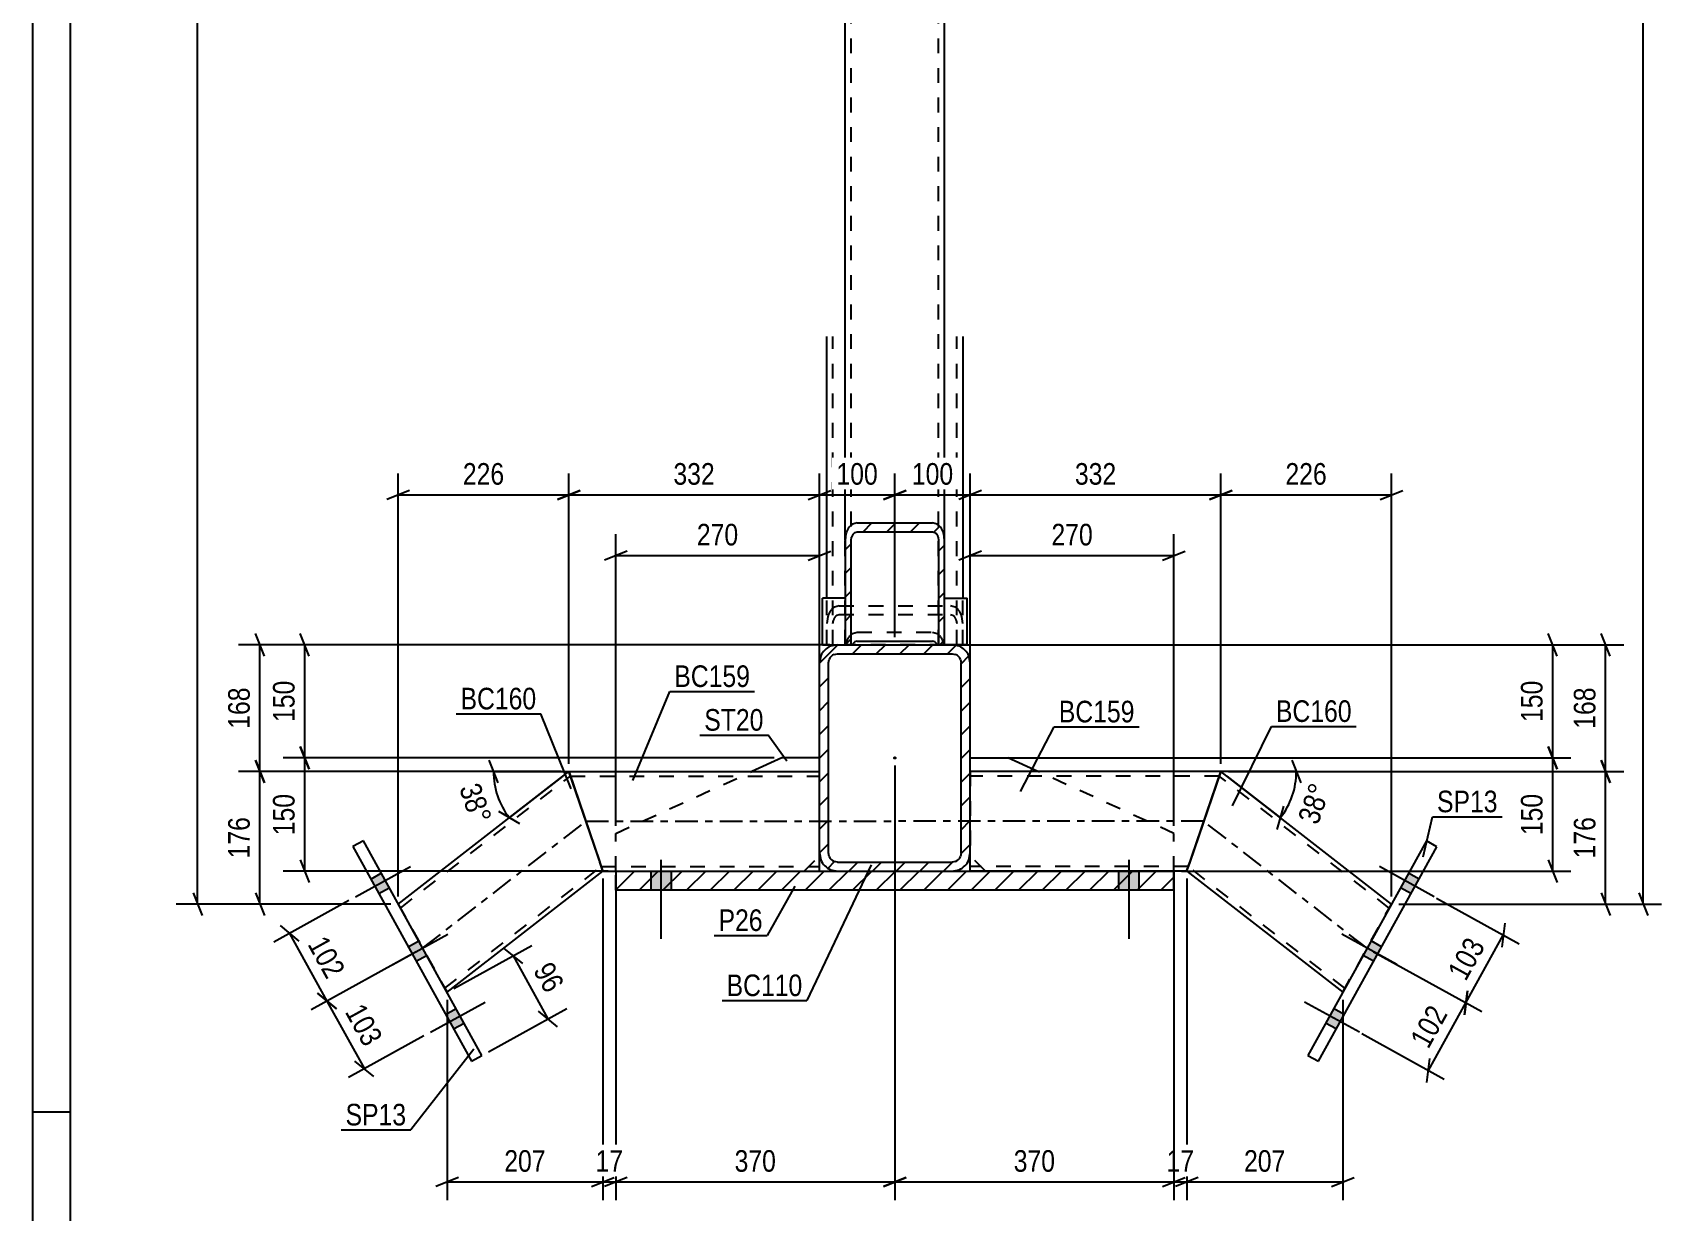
# Model space of a CAD drawing. Header units: millimetres. Extents: x 0 to 841, y 0 to 594.
# Drawn here: x 0 to 215.9, y 135.8 to 292.1 of the extents above; entities that cross this region are included whole.
import ezdxf

# ---------------------------------------------------------------- set-up
doc = ezdxf.new("R2010")
doc.units = ezdxf.units.MM
doc.linetypes.add('DXK_LINE_DOT2', pattern=[3.9198, 1.9599, -1.9599])
doc.linetypes.add('DXK_LINE_DOT3', pattern=[5.9187, 2.979, -0.9799, 0.9799, -0.9799])
doc.styles.add('Arial Narrow', font='ARIALN.TTF', dxfattribs={"height": 0.2})

# ---------------------------------------------------------------- blocks, each defined once
blk = doc.blocks.new('Unknown-404205589-1163')
at = {"color": 5, "linetype": 'Continuous'}
for p, q in [((0, 594), (0, 0)), ((5, 589), (5, 5)), ((5, 149), (0, 149))]:
    blk.add_line(p, q, dxfattribs=at)
blk = doc.blocks.new('Part-404205589-4474 - 4444')
at = {"color": 2, "linetype": 'Continuous'}
for p, q in [((120.9, 217.09), (123.9, 217.09)), ((123.9, 210.93), (123.9, 217.09)), ((123.9, 210.93), (121.9, 210.93))]:
    blk.add_line(p, q, dxfattribs=at)
at = {"color": 7, "linetype": 'DXK_LINE_DOT2'}
for p, q in [((120.9, 210.93), (120.9, 217.09)), ((121.9, 210.93), (120.9, 210.93))]:
    blk.add_line(p, q, dxfattribs=at)
blk = doc.blocks.new('Part-404205589-4466 - 4444')
at = {"color": 2, "linetype": 'Continuous'}
for p, q in [((105.3, 217.09), (105.3, 251.79)), ((123.3, 251.79), (123.3, 217.09))]:
    blk.add_line(p, q, dxfattribs=at)
at = {"color": 7, "linetype": 'DXK_LINE_DOT2'}
for p, q in [((106.1, 210.93), (106.1, 251.79)), ((122.5, 210.93), (122.5, 251.79)), ((105.3, 210.93), (105.3, 217.09)), ((106.9, 216.09), (106.29, 215.91)), ((106.9, 216.09), (121.7, 216.09)), ((122.31, 215.91), (121.7, 216.09)), ((123.3, 210.93), (123.3, 217.09)), ((105.42, 214.65), (105.3, 213.75)), ((106.1, 213.75), (106.16, 214.2)), ((106.6, 214.83), (106.9, 214.92)), ((106.9, 214.92), (121.7, 214.92)), ((121.7, 214.92), (122.01, 214.83)), ((122.44, 214.2), (122.5, 213.75)), ((123.3, 213.75), (123.18, 214.65)), ((105.3, 210.93), (123.3, 210.93))]:
    blk.add_line(p, q, dxfattribs=at)
for centre, radius, start, end in [((107.49, 214.16), 2.13, 124.4664, 166.7051), ((107.2, 213.95), 1.06, 124.4664, 166.7051), ((121.41, 213.95), 1.06, 13.2949, 55.5336), ((121.11, 214.16), 2.13, 13.2949, 55.5336)]:
    blk.add_arc(centre, radius, start, end, dxfattribs=at)
blk = doc.blocks.new('Bolt-404205589-4648 - 4444')
at = {"linetype": 'Continuous'}
for points in [[(182.72, 177.95), (183.79, 179.88), (182.39, 180.65), (181.32, 178.72)], [(182.72, 177.95), (183.79, 179.88), (182.39, 180.65), (181.32, 178.72)], [(182.72, 177.95), (183.79, 179.88), (182.39, 180.65), (181.32, 178.72)], [(177.77, 168.98), (178.83, 170.9), (177.43, 171.68), (176.37, 169.75)], [(177.77, 168.98), (178.83, 170.9), (177.43, 171.68), (176.37, 169.75)], [(172.81, 160.01), (173.87, 161.93), (172.47, 162.71), (171.41, 160.78)], [(172.81, 160.01), (173.87, 161.93), (172.47, 162.71), (171.41, 160.78)], [(172.81, 160.01), (173.87, 161.93), (172.47, 162.71), (171.41, 160.78)]]:
    blk.add_hatch(color=1, dxfattribs=at).paths.add_polyline_path(points)
at = {"color": 1, "linetype": 'Continuous'}
for p, q in [((185.79, 177.51), (178.53, 181.52)), ((185.79, 177.51), (178.53, 181.52)), ((185.79, 177.51), (178.53, 181.52)), ((183.79, 179.88), (182.39, 180.65)), ((183.79, 179.88), (182.39, 180.65)), ((183.79, 179.88), (182.39, 180.65)), ((182.72, 177.95), (181.32, 178.72)), ((182.72, 177.95), (181.32, 178.72)), ((182.72, 177.95), (181.32, 178.72)), ((180.84, 168.54), (173.57, 172.55)), ((180.84, 168.54), (173.57, 172.55)), ((178.83, 170.9), (177.43, 171.68)), ((178.83, 170.9), (177.43, 171.68)), ((177.77, 168.98), (176.37, 169.75)), ((177.77, 168.98), (176.37, 169.75)), ((175.88, 159.57), (168.61, 163.58)), ((175.88, 159.57), (168.61, 163.58)), ((175.88, 159.57), (168.61, 163.58)), ((173.87, 161.93), (172.47, 162.71)), ((173.87, 161.93), (172.47, 162.71)), ((173.87, 161.93), (172.47, 162.71)), ((172.81, 160.01), (171.41, 160.78)), ((172.81, 160.01), (171.41, 160.78)), ((172.81, 160.01), (171.41, 160.78))]:
    blk.add_line(p, q, dxfattribs=at)
blk = doc.blocks.new('Part-404205589-4473 - 4444')
at = {"color": 2, "linetype": 'Continuous'}
for p, q in [((104.7, 210.93), (104.7, 217.09)), ((107.7, 217.09), (104.7, 217.09)), ((104.7, 210.93), (106.7, 210.93))]:
    blk.add_line(p, q, dxfattribs=at)
at = {"color": 7, "linetype": 'DXK_LINE_DOT2'}
for p, q in [((107.7, 210.93), (107.7, 217.09)), ((106.7, 210.93), (107.7, 210.93))]:
    blk.add_line(p, q, dxfattribs=at)
blk = doc.blocks.new('Part-404205589-4614 - 4444')
at = {"color": 2, "linetype": 'Continuous'}
for p, q in [((99.3, 195.93), (95.36, 194.13)), ((104.3, 195.93), (99.3, 195.93)), ((77.3, 180.93), (77.3, 180.93)), ((102.3, 180.93), (102.31, 180.93))]:
    blk.add_line(p, q, dxfattribs=at)
at = {"color": 7, "linetype": 'DXK_LINE_DOT2'}
for p, q in [((104.3, 182.93), (104.3, 195.93)), ((77.3, 185.93), (95.36, 194.13)), ((77.3, 180.93), (77.3, 185.93)), ((102.3, 180.93), (104.3, 182.93)), ((77.3, 180.93), (102.3, 180.93))]:
    blk.add_line(p, q, dxfattribs=at)
blk = doc.blocks.new('Bolt-404205589-4479 - 4444')
at = {"linetype": 'Continuous'}
blk.add_hatch(color=1, dxfattribs=at).paths.add_polyline_path([(81.95, 178.43), (84.65, 178.43), (84.65, 180.93), (81.95, 180.93)])
blk.add_hatch(color=1, dxfattribs=at).paths.add_polyline_path([(81.95, 178.43), (84.65, 178.43), (84.65, 180.93), (81.95, 180.93)])
at = {"color": 1, "linetype": 'Continuous'}
for p, q in [((83.3, 182.43), (83.3, 171.93)), ((83.3, 182.43), (83.3, 171.93)), ((81.95, 180.93), (81.95, 178.43)), ((81.95, 180.93), (81.95, 178.43)), ((84.65, 180.93), (84.65, 178.43)), ((84.65, 180.93), (84.65, 178.43))]:
    blk.add_line(p, q, dxfattribs=at)
blk = doc.blocks.new('Bolt-404205589-4480 - 4444')
at = {"linetype": 'Continuous'}
blk.add_hatch(color=1, dxfattribs=at).paths.add_polyline_path([(143.95, 178.43), (146.65, 178.43), (146.65, 180.93), (143.95, 180.93)])
blk.add_hatch(color=1, dxfattribs=at).paths.add_polyline_path([(143.95, 178.43), (146.65, 178.43), (146.65, 180.93), (143.95, 180.93)])
at = {"color": 1, "linetype": 'Continuous'}
for p, q in [((145.3, 182.43), (145.3, 171.93)), ((145.3, 182.43), (145.3, 171.93)), ((143.95, 180.93), (143.95, 178.43)), ((143.95, 180.93), (143.95, 178.43)), ((146.65, 180.93), (146.65, 178.43)), ((146.65, 180.93), (146.65, 178.43))]:
    blk.add_line(p, q, dxfattribs=at)
blk = doc.blocks.new('Part-404205589-4514 - 4444')
at = {"linetype": 'Continuous'}
h = blk.add_hatch(dxfattribs=at)
h.set_pattern_fill('', scale=0.7, style=0, pattern_type=0)
h.set_pattern_definition([(45, (104.3022, 183.332), (-1.57154, 1.57154), [])])
h.paths.add_polyline_path([(104.3, 208.53), (104.3, 183.33), (104.48, 182.41), (105.01, 181.64), (105.78, 181.11), (106.7, 180.93), (121.9, 180.93), (122.82, 181.11), (123.6, 181.64), (124.12, 182.41), (124.3, 183.33), (124.3, 208.53), (124.12, 209.45), (123.6, 210.23), (122.82, 210.75), (121.9, 210.93), (106.7, 210.93), (105.78, 210.75), (105.01, 210.23), (104.48, 209.45)])
h.paths.add_polyline_path([(105.85, 209.38), (106.24, 209.64), (106.7, 209.73), (121.9, 209.73), (122.36, 209.64), (122.75, 209.38), (123.01, 208.99), (123.1, 208.53), (123.1, 183.33), (123.01, 182.87), (122.75, 182.48), (122.36, 182.22), (121.9, 182.13), (106.7, 182.13), (106.24, 182.22), (105.85, 182.48), (105.59, 182.87), (105.5, 183.33), (105.5, 208.53), (105.59, 208.99)])
blk.add_hatch(color=30, dxfattribs=at).paths.add_polyline_path([(114.3, 195.83, -1), (114.3, 196.03, -1)])
at = {"color": 2, "linetype": 'Continuous'}
for p, q in [((104.48, 209.45), (104.3, 208.53)), ((106.7, 210.93), (105.78, 210.75)), ((106.24, 209.64), (106.7, 209.73)), ((106.7, 210.93), (121.9, 210.93)), ((106.7, 209.73), (121.9, 209.73)), ((122.82, 210.75), (121.9, 210.93)), ((121.9, 209.73), (122.36, 209.64)), ((124.3, 208.53), (124.12, 209.45)), ((104.3, 183.33), (104.3, 208.53)), ((105.5, 208.53), (105.59, 208.99)), ((105.5, 183.33), (105.5, 208.53)), ((123.01, 208.99), (123.1, 208.53)), ((123.1, 183.33), (123.1, 208.53)), ((124.3, 183.33), (124.3, 208.53)), ((104.3, 183.33), (104.48, 182.41)), ((105.59, 182.87), (105.5, 183.33)), ((106.7, 182.13), (106.24, 182.22)), ((106.7, 182.13), (121.9, 182.13)), ((122.36, 182.22), (121.9, 182.13)), ((123.1, 183.33), (123.01, 182.87)), ((124.12, 182.41), (124.3, 183.33)), ((105.78, 181.11), (106.7, 180.93)), ((106.7, 180.93), (121.9, 180.93)), ((121.9, 180.93), (122.82, 181.11))]:
    blk.add_line(p, q, dxfattribs=at)
at = {"color": 30, "linetype": 'DXK_LINE_DOT3'}
blk.add_line((114.3, 195.93), (114.3, 195.93), dxfattribs=at)
at = {"color": 30, "linetype": 'Continuous'}
blk.add_circle((114.3, 195.93), 0.1, dxfattribs=at)
at = {"color": 2, "linetype": 'Continuous'}
for centre, radius, start, end in [((106.7, 208.53), 2.4, 112.5, 157.5), ((106.7, 208.53), 1.2, 112.5, 157.5), ((121.9, 208.53), 1.2, 22.5, 67.5), ((121.9, 208.53), 2.4, 22.5, 67.5), ((106.7, 183.33), 2.4, 202.5, 247.5), ((106.7, 183.33), 1.2, 202.5, 247.5), ((121.9, 183.33), 1.2, 292.5, 337.5), ((121.9, 183.33), 2.4, 292.5, 337.5)]:
    blk.add_arc(centre, radius, start, end, dxfattribs=at)
blk = doc.blocks.new('Part-404205589-4535 - 4444')
at = {"color": 2, "linetype": 'Continuous'}
for p, q in [((157.52, 194.13), (124.3, 194.13)), ((152.99, 180.93), (157.52, 194.13)), ((124.3, 182.13), (124.3, 183.33)), ((124.3, 181.02), (124.3, 182.13)), ((124.3, 180.93), (124.3, 181.02)), ((152.99, 180.93), (124.3, 180.93))]:
    blk.add_line(p, q, dxfattribs=at)
at = {"color": 7, "linetype": 'DXK_LINE_DOT2'}
for p, q in [((124.3, 194.04), (124.3, 194.13)), ((124.3, 194.13), (124.3, 183.33)), ((157.31, 193.53), (124.3, 193.53)), ((124.3, 181.28), (124.3, 182.13)), ((124.3, 181.53), (124.3, 181.58)), ((153.2, 181.53), (124.3, 181.53))]:
    blk.add_line(p, q, dxfattribs=at)
at = {"color": 7, "linetype": 'DXK_LINE_DOT3'}
blk.add_line((155.25, 187.53), (114.3, 187.53), dxfattribs=at)
blk = doc.blocks.new('Part-404205589-4556 - 4444')
at = {"color": 2, "linetype": 'Continuous'}
for p, q in [((157.52, 194.13), (153.4, 182.13)), ((180.13, 176.56), (157.52, 194.13)), ((153.02, 181.02), (153.4, 182.13)), ((153.02, 181.02), (152.99, 180.93)), ((152.99, 180.93), (173.67, 164.87))]:
    blk.add_line(p, q, dxfattribs=at)
at = {"color": 7, "linetype": 'DXK_LINE_DOT2'}
for p, q in [((179.83, 176.03), (157.31, 193.53)), ((153.4, 182.13), (153.11, 181.28)), ((173.96, 165.4), (153.2, 181.53)), ((173.67, 164.87), (180.13, 176.56))]:
    blk.add_line(p, q, dxfattribs=at)
at = {"color": 7, "linetype": 'DXK_LINE_DOT3'}
blk.add_line((176.9, 170.72), (155.25, 187.53), dxfattribs=at)
blk = doc.blocks.new('Part-404205589-4561 - 4444')
at = {"color": 2, "linetype": 'Continuous'}
for p, q in [((71.09, 194.13), (104.3, 194.13)), ((75.36, 181.67), (71.09, 194.13)), ((75.49, 181.28), (75.36, 181.67)), ((104.3, 182.13), (104.3, 183.33)), ((104.3, 180.93), (104.3, 182.13)), ((75.58, 181.02), (75.49, 181.28)), ((75.61, 180.93), (75.58, 181.02)), ((75.61, 180.93), (104.3, 180.93))]:
    blk.add_line(p, q, dxfattribs=at)
at = {"color": 7, "linetype": 'DXK_LINE_DOT2'}
for p, q in [((71.29, 193.53), (104.3, 193.53)), ((104.3, 183.33), (104.3, 194.13)), ((104.3, 193.49), (104.3, 193.53)), ((75.41, 181.53), (104.3, 181.53)), ((75.61, 180.93), (75.58, 181.02)), ((104.3, 181.02), (104.3, 181.28)), ((104.3, 180.93), (104.3, 181.02))]:
    blk.add_line(p, q, dxfattribs=at)
at = {"color": 7, "linetype": 'DXK_LINE_DOT3'}
blk.add_line((73.35, 187.53), (114.3, 187.53), dxfattribs=at)
blk = doc.blocks.new('Part-404205589-4566 - 4444')
at = {"color": 2, "linetype": 'Continuous'}
for p, q in [((48.48, 176.56), (71.09, 194.13)), ((71.09, 194.13), (71.12, 194.04)), ((71.12, 194.04), (75.2, 182.13)), ((75.61, 180.93), (75.2, 182.13)), ((54.94, 164.87), (75.61, 180.93))]:
    blk.add_line(p, q, dxfattribs=at)
at = {"color": 7, "linetype": 'DXK_LINE_DOT2'}
for p, q in [((48.77, 176.03), (71.29, 193.53)), ((54.65, 165.4), (75.41, 181.53)), ((75.58, 181.02), (75.49, 181.28)), ((75.61, 180.93), (75.58, 181.02)), ((48.48, 176.56), (54.94, 164.87))]:
    blk.add_line(p, q, dxfattribs=at)
at = {"color": 7, "linetype": 'DXK_LINE_DOT3'}
blk.add_line((51.71, 170.72), (73.35, 187.53), dxfattribs=at)
blk = doc.blocks.new('Part-404205589-4581 - 4444')
at = {"color": 2, "linetype": 'Continuous'}
for p, q in [((184.76, 184.94), (169.04, 156.49)), ((170.44, 155.72), (186.16, 184.16)), ((186.16, 184.16), (184.76, 184.94)), ((169.04, 156.49), (170.44, 155.72))]:
    blk.add_line(p, q, dxfattribs=at)
blk = doc.blocks.new('Part-404205589-4635 - 4444')
at = {"color": 7, "linetype": 'DXK_LINE_DOT2'}
for p, q in [((120.9, 499.93), (107.7, 499.93)), ((107.7, 486.13), (107.7, 499.93)), ((108.5, 210.93), (108.5, 499.93)), ((120.1, 210.93), (120.1, 499.93)), ((120.9, 486.13), (120.9, 499.93)), ((107.7, 210.93), (107.7, 224.74)), ((120.9, 210.93), (120.9, 224.74)), ((120.9, 210.93), (107.7, 210.93))]:
    blk.add_line(p, q, dxfattribs=at)
at = {"color": 2, "linetype": 'Continuous'}
for p, q in [((107.7, 224.74), (107.7, 486.13)), ((120.9, 224.74), (120.9, 486.13))]:
    blk.add_line(p, q, dxfattribs=at)
blk = doc.blocks.new('Part-404205589-4586 - 4444')
at = {"color": 2, "linetype": 'Continuous'}
for p, q in [((43.85, 184.94), (42.45, 184.17)), ((42.45, 184.17), (58.17, 155.72)), ((59.57, 156.49), (43.85, 184.94)), ((58.17, 155.72), (59.57, 156.49))]:
    blk.add_line(p, q, dxfattribs=at)
blk = doc.blocks.new('Part-404205589-4589 - 4444')
at = {"color": 2, "linetype": 'Continuous'}
for p, q in [((124.3, 195.93), (129.3, 195.93)), ((133.25, 194.13), (129.3, 195.93)), ((126.3, 180.93), (126.3, 180.93)), ((151.3, 180.93), (151.3, 180.93))]:
    blk.add_line(p, q, dxfattribs=at)
at = {"color": 7, "linetype": 'DXK_LINE_DOT2'}
for p, q in [((124.3, 182.93), (124.3, 195.93)), ((151.3, 185.93), (133.25, 194.13)), ((151.3, 180.93), (151.3, 185.93)), ((126.3, 180.93), (124.3, 182.93)), ((151.3, 180.93), (126.3, 180.93)), ((151.3, 181.02), (151.3, 180.93))]:
    blk.add_line(p, q, dxfattribs=at)
blk = doc.blocks.new('Part-404205589-4639 - 4444')
at = {"linetype": 'Continuous'}
h = blk.add_hatch(dxfattribs=at)
h.set_pattern_fill('', scale=0.7, style=0, pattern_type=0)
h.set_pattern_definition([(45, (107.7022, 210.932), (-1.57154, 1.57154), [])])
h.paths.add_polyline_path([(107.7, 224.74), (107.7, 210.93), (108.5, 210.93), (108.5, 224.74), (108.56, 225.18), (108.74, 225.56), (109, 225.81), (109.3, 225.9), (119.3, 225.9), (119.61, 225.81), (119.87, 225.56), (120.04, 225.18), (120.1, 224.74), (120.1, 210.93), (120.9, 210.93), (120.9, 224.74), (120.78, 225.63), (120.43, 226.39), (119.91, 226.89), (119.3, 227.07), (109.3, 227.07), (108.69, 226.89), (108.17, 226.39), (107.82, 225.63)])
at = {"color": 2, "linetype": 'Continuous'}
for p, q in [((109.3, 227.07), (108.69, 226.89)), ((109.3, 227.07), (119.3, 227.07)), ((119.91, 226.89), (119.3, 227.07)), ((107.82, 225.63), (107.7, 224.74)), ((107.7, 224.74), (107.7, 210.93)), ((108.5, 224.74), (108.56, 225.18)), ((108.5, 210.93), (108.5, 224.74)), ((109, 225.81), (109.3, 225.9)), ((109.3, 225.9), (119.3, 225.9)), ((119.3, 225.9), (119.61, 225.81)), ((120.04, 225.18), (120.1, 224.74)), ((120.1, 224.74), (120.1, 210.93)), ((120.9, 224.74), (120.78, 225.63)), ((120.9, 210.93), (120.9, 224.74)), ((107.7, 210.93), (108.5, 210.93)), ((108.74, 211.07), (108.67, 210.93)), ((109, 211.33), (108.74, 211.07)), ((109.3, 211.42), (109, 211.33)), ((109.3, 211.42), (119.3, 211.42)), ((119.61, 211.33), (119.3, 211.42)), ((119.87, 211.07), (119.61, 211.33)), ((119.93, 210.93), (119.87, 211.07)), ((120.1, 210.93), (120.9, 210.93))]:
    blk.add_line(p, q, dxfattribs=at)
at = {"color": 7, "linetype": 'DXK_LINE_DOT2'}
for p, q in [((107.7, 210.93), (107.7, 224.74)), ((108.5, 210.93), (108.5, 224.74)), ((120.1, 210.93), (120.1, 224.74)), ((120.9, 210.93), (120.9, 224.74)), ((108.69, 212.41), (109.3, 212.58)), ((109.3, 212.58), (119.3, 212.58)), ((119.3, 212.58), (119.91, 212.41)), ((107.7, 210.93), (107.8, 210.93)), ((107.8, 210.93), (107.82, 211.14)), ((107.8, 210.93), (108.67, 210.93)), ((119.93, 210.93), (120.9, 210.93)), ((120.78, 211.14), (120.81, 210.93))]:
    blk.add_line(p, q, dxfattribs=at)
at = {"color": 2, "linetype": 'Continuous'}
for centre, radius, start, end in [((109.89, 225.14), 2.13, 124.4664, 166.7051), ((118.71, 225.14), 2.13, 13.2949, 55.5336), ((109.6, 224.94), 1.06, 124.4664, 166.7051), ((119.01, 224.94), 1.06, 13.2949, 55.5336)]:
    blk.add_arc(centre, radius, start, end, dxfattribs=at)
at = {"color": 7, "linetype": 'DXK_LINE_DOT2'}
for centre, start, end in [((109.89, 210.65), 124.4664, 166.7051), ((118.71, 210.65), 13.2949, 55.5336)]:
    blk.add_arc(centre, 2.13, start, end, dxfattribs=at)
blk = doc.blocks.new('Bolt-404205589-4649 - 4444')
at = {"linetype": 'Continuous'}
for points in [[(44.82, 179.88), (45.88, 177.95), (47.28, 178.73), (46.22, 180.65)], [(44.82, 179.88), (45.88, 177.95), (47.28, 178.73), (46.22, 180.65)], [(44.82, 179.88), (45.88, 177.95), (47.28, 178.73), (46.22, 180.65)], [(49.78, 170.91), (50.84, 168.98), (52.24, 169.75), (51.18, 171.68)], [(49.78, 170.91), (50.84, 168.98), (52.24, 169.75), (51.18, 171.68)], [(54.73, 161.93), (55.8, 160.01), (57.2, 160.78), (56.13, 162.71)], [(54.73, 161.93), (55.8, 160.01), (57.2, 160.78), (56.13, 162.71)], [(54.73, 161.93), (55.8, 160.01), (57.2, 160.78), (56.13, 162.71)]]:
    blk.add_hatch(color=1, dxfattribs=at).paths.add_polyline_path(points)
at = {"color": 1, "linetype": 'Continuous'}
for p, q in [((42.81, 177.51), (50.08, 181.53)), ((42.81, 177.51), (50.08, 181.53)), ((42.81, 177.51), (50.08, 181.53)), ((44.82, 179.88), (46.22, 180.65)), ((44.82, 179.88), (46.22, 180.65)), ((44.82, 179.88), (46.22, 180.65)), ((45.88, 177.95), (47.28, 178.73)), ((45.88, 177.95), (47.28, 178.73)), ((45.88, 177.95), (47.28, 178.73)), ((47.77, 168.54), (55.04, 172.56)), ((47.77, 168.54), (55.04, 172.56)), ((49.78, 170.91), (51.18, 171.68)), ((49.78, 170.91), (51.18, 171.68)), ((50.84, 168.98), (52.24, 169.75)), ((50.84, 168.98), (52.24, 169.75)), ((52.73, 159.57), (59.99, 163.58)), ((52.73, 159.57), (59.99, 163.58)), ((52.73, 159.57), (59.99, 163.58)), ((54.73, 161.93), (56.13, 162.71)), ((54.73, 161.93), (56.13, 162.71)), ((54.73, 161.93), (56.13, 162.71)), ((55.8, 160.01), (57.2, 160.78)), ((55.8, 160.01), (57.2, 160.78)), ((55.8, 160.01), (57.2, 160.78))]:
    blk.add_line(p, q, dxfattribs=at)
blk = doc.blocks.new('Part-404205589-4669 - 4444')
at = {"linetype": 'Continuous'}
h = blk.add_hatch(dxfattribs=at)
h.set_pattern_fill('', scale=0.7, style=0, pattern_type=0)
h.set_pattern_definition([(45, (77.3022, 178.4255), (-1.571545, 1.571545), [])])
h.paths.add_polyline_path([(77.3, 180.93), (77.3, 178.43), (151.3, 178.43), (151.3, 180.93)])
at = {"color": 2, "linetype": 'Continuous'}
for p, q in [((77.3, 180.92), (77.3, 180.93)), ((77.3, 180.93), (77.3, 178.43)), ((77.3, 180.93), (151.3, 180.93)), ((151.3, 180.93), (151.3, 180.92)), ((151.3, 178.43), (151.3, 180.93)), ((77.3, 178.43), (77.3, 178.42)), ((77.3, 178.43), (151.3, 178.43)), ((151.3, 178.43), (151.3, 178.42))]:
    blk.add_line(p, q, dxfattribs=at)
at = {"color": 7, "linetype": 'DXK_LINE_DOT2'}
for p, q in [((77.3, 178.42), (77.3, 180.92)), ((77.3, 180.92), (151.3, 180.92)), ((151.3, 180.92), (151.3, 178.42)), ((151.3, 178.42), (77.3, 178.42))]:
    blk.add_line(p, q, dxfattribs=at)
blk = doc.blocks.new('StraightDimension-404205589-4689 - 4444')
at = {"color": 7, "linetype": 'Continuous'}
for p, q in [((202.11, 209.43), (200.91, 212.43)), ((122.9, 210.93), (203.91, 210.93)), ((201.51, 195.93), (201.51, 210.93)), ((200.91, 197.43), (202.11, 194.43)), ((125.3, 195.93), (203.91, 195.93))]:
    blk.add_line(p, q, dxfattribs=at)
at = {"color": 0}
blk.add_wipeout([(200.76, 206.77), (196.56, 206.77), (196.56, 200.09), (200.76, 200.09)], dxfattribs=at)
at = {"color": 3, "style": 'Arial Narrow'}
blk.add_text('150', height=2.863, rotation=90.0002, dxfattribs=at).set_placement((200.16, 200.69))
blk = doc.blocks.new('StraightDimension-404205589-10135 - 4444')
at = {"color": 7, "linetype": 'Continuous'}
for p, q in [((75.61, 179.93), (75.61, 137.33)), ((54.94, 163.87), (54.94, 137.33)), ((56.44, 140.33), (53.44, 139.13)), ((54.94, 139.73), (75.61, 139.73)), ((74.11, 139.13), (77.11, 140.33))]:
    blk.add_line(p, q, dxfattribs=at)
at = {"color": 0}
blk.add_wipeout([(68.62, 140.48), (68.62, 144.68), (61.93, 144.68), (61.93, 140.48)], dxfattribs=at)
at = {"color": 3, "style": 'Arial Narrow'}
blk.add_text('207', height=2.863, dxfattribs=at).set_placement((62.53, 141.08))
blk = doc.blocks.new('StraightDimension-404205589-4700 - 4444')
at = {"color": 7, "linetype": 'Continuous'}
for p, q in [((30.74, 192.63), (29.54, 195.63)), ((70.09, 194.13), (27.29, 194.13)), ((30.14, 176.56), (30.14, 194.13)), ((29.54, 178.06), (30.74, 175.06)), ((47.48, 176.56), (27.29, 176.56))]:
    blk.add_line(p, q, dxfattribs=at)
at = {"color": 0}
blk.add_wipeout([(29.39, 188.69), (25.19, 188.69), (25.19, 182.01), (29.39, 182.01)], dxfattribs=at)
at = {"color": 3, "style": 'Arial Narrow'}
blk.add_text('176', height=2.863, rotation=90.0002, dxfattribs=at).set_placement((28.79, 182.61))
blk = doc.blocks.new('StraightDimension-404205589-4713 - 4444')
at = {"color": 7, "linetype": 'Continuous'}
for p, q in [((30.74, 209.43), (29.54, 212.43)), ((105.7, 210.93), (27.29, 210.93)), ((30.14, 194.13), (30.14, 210.93)), ((29.54, 195.63), (30.74, 192.63)), ((70.09, 194.13), (27.29, 194.13))]:
    blk.add_line(p, q, dxfattribs=at)
at = {"color": 0}
blk.add_wipeout([(29.39, 205.87), (25.19, 205.87), (25.19, 199.19), (29.39, 199.19)], dxfattribs=at)
at = {"color": 3, "style": 'Arial Narrow'}
blk.add_text('168', height=2.863, rotation=90.0002, dxfattribs=at).set_placement((28.79, 199.79))
blk = doc.blocks.new('StraightDimension-404205589-4909 - 4444')
at = {"color": 7, "linetype": 'Continuous'}
for p, q in [((209.12, 192.63), (207.92, 195.63)), ((158.52, 194.13), (210.92, 194.13)), ((208.52, 176.56), (208.52, 194.13)), ((207.92, 178.06), (209.12, 175.06)), ((181.13, 176.56), (210.92, 176.56))]:
    blk.add_line(p, q, dxfattribs=at)
at = {"color": 0}
blk.add_wipeout([(207.77, 188.69), (203.57, 188.69), (203.57, 182.01), (207.77, 182.01)], dxfattribs=at)
at = {"color": 3, "style": 'Arial Narrow'}
blk.add_text('176', height=2.863, rotation=90.0002, dxfattribs=at).set_placement((207.17, 182.61))
blk = doc.blocks.new('StraightDimension-404205589-4679 - 4444')
at = {"color": 7, "linetype": 'Continuous'}
for p, q in [((202.11, 194.43), (200.91, 197.43)), ((125.3, 195.93), (203.91, 195.93)), ((201.51, 180.93), (201.51, 195.93)), ((200.91, 182.43), (202.11, 179.43)), ((152.3, 180.93), (203.91, 180.93))]:
    blk.add_line(p, q, dxfattribs=at)
at = {"color": 0}
blk.add_wipeout([(200.76, 191.77), (196.56, 191.77), (196.56, 185.09), (200.76, 185.09)], dxfattribs=at)
at = {"color": 3, "style": 'Arial Narrow'}
blk.add_text('150', height=2.863, rotation=90.0002, dxfattribs=at).set_placement((200.16, 185.69))
blk = doc.blocks.new('StraightDimension-404205589-10346 - 4444')
at = {"color": 7, "linetype": 'Continuous'}
for p, q in [((213.52, 176.56), (213.52, 519.23)), ((212.92, 178.06), (214.12, 175.06)), ((181.13, 176.56), (215.92, 176.56))]:
    blk.add_line(p, q, dxfattribs=at)
blk = doc.blocks.new('StraightDimension-404205589-4728 - 4444')
at = {"color": 7, "linetype": 'Continuous'}
for p, q in [((36.68, 209.43), (35.48, 212.43)), ((105.7, 210.93), (33.23, 210.93)), ((36.08, 195.93), (36.08, 210.93)), ((35.48, 197.43), (36.68, 194.43)), ((98.3, 195.93), (33.23, 195.93))]:
    blk.add_line(p, q, dxfattribs=at)
at = {"color": 0}
blk.add_wipeout([(35.33, 206.77), (31.13, 206.77), (31.13, 200.09), (35.33, 200.09)], dxfattribs=at)
at = {"color": 3, "style": 'Arial Narrow'}
blk.add_text('150', height=2.863, rotation=90.0002, dxfattribs=at).set_placement((34.73, 200.69))
blk = doc.blocks.new('StraightDimension-404205589-4735 - 4444')
at = {"color": 7, "linetype": 'Continuous'}
for p, q in [((36.68, 194.43), (35.48, 197.43)), ((98.3, 195.93), (33.23, 195.93)), ((36.08, 180.93), (36.08, 195.93)), ((35.48, 182.43), (36.68, 179.43)), ((76.3, 180.93), (33.23, 180.93))]:
    blk.add_line(p, q, dxfattribs=at)
at = {"color": 0}
blk.add_wipeout([(35.33, 191.77), (31.13, 191.77), (31.13, 185.08), (35.33, 185.08)], dxfattribs=at)
at = {"color": 3, "style": 'Arial Narrow'}
blk.add_text('150', height=2.863, rotation=90.0002, dxfattribs=at).set_placement((34.73, 185.68))
blk = doc.blocks.new('StraightDimension-404205589-4743 - 4444')
at = {"color": 7, "linetype": 'Continuous'}
for p, q in [((48.48, 177.56), (48.48, 233.64)), ((71.09, 195.13), (71.09, 233.64)), ((49.98, 231.39), (46.98, 230.19)), ((69.59, 230.19), (72.59, 231.39)), ((48.48, 230.79), (71.09, 230.79))]:
    blk.add_line(p, q, dxfattribs=at)
at = {"color": 0}
blk.add_wipeout([(63.12, 231.54), (63.12, 235.74), (56.44, 235.74), (56.44, 231.54)], dxfattribs=at)
at = {"color": 3, "style": 'Arial Narrow'}
blk.add_text('226', height=2.863, dxfattribs=at).set_placement((57.04, 232.14))
blk = doc.blocks.new('StraightDimension-404205589-4754 - 4444')
at = {"color": 7, "linetype": 'Continuous'}
for p, q in [((114.3, 211.93), (114.3, 233.64)), ((124.3, 196.93), (124.3, 233.64)), ((112.8, 230.19), (115.8, 231.39)), ((125.8, 231.39), (122.8, 230.19)), ((114.3, 230.79), (124.3, 230.79))]:
    blk.add_line(p, q, dxfattribs=at)
at = {"color": 0}
blk.add_wipeout([(122.64, 231.54), (122.64, 235.74), (115.96, 235.74), (115.96, 231.54)], dxfattribs=at)
at = {"color": 3, "style": 'Arial Narrow'}
blk.add_text('100', height=2.863, dxfattribs=at).set_placement((116.56, 232.14))
blk = doc.blocks.new('StraightDimension-404205589-4770 - 4444')
at = {"color": 7, "linetype": 'Continuous'}
for p, q in [((104.3, 196.93), (104.3, 233.64)), ((114.3, 211.93), (114.3, 233.64)), ((102.8, 230.19), (105.8, 231.39)), ((115.8, 231.39), (112.8, 230.19)), ((104.3, 230.79), (114.3, 230.79))]:
    blk.add_line(p, q, dxfattribs=at)
at = {"color": 0}
blk.add_wipeout([(112.64, 231.54), (112.64, 235.74), (105.96, 235.74), (105.96, 231.54)], dxfattribs=at)
at = {"color": 3, "style": 'Arial Narrow'}
blk.add_text('100', height=2.863, dxfattribs=at).set_placement((106.56, 232.14))
blk = doc.blocks.new('StraightDimension-404205589-4786 - 4444')
at = {"color": 7, "linetype": 'Continuous'}
for p, q in [((124.3, 196.93), (124.3, 233.64)), ((157.52, 195.13), (157.52, 233.64)), ((125.8, 231.39), (122.8, 230.19)), ((156.02, 230.19), (159.02, 231.39)), ((124.3, 230.79), (157.52, 230.79))]:
    blk.add_line(p, q, dxfattribs=at)
at = {"color": 0}
blk.add_wipeout([(144.25, 231.54), (144.25, 235.74), (137.57, 235.74), (137.57, 231.54)], dxfattribs=at)
at = {"color": 3, "style": 'Arial Narrow'}
blk.add_text('332', height=2.863, dxfattribs=at).set_placement((138.17, 232.14))
blk = doc.blocks.new('StraightDimension-404205589-4800 - 4444')
at = {"color": 7, "linetype": 'Continuous'}
for p, q in [((157.52, 195.13), (157.52, 233.64)), ((180.13, 177.56), (180.13, 233.64)), ((159.02, 231.39), (156.02, 230.19)), ((178.63, 230.19), (181.63, 231.39)), ((157.52, 230.79), (180.13, 230.79))]:
    blk.add_line(p, q, dxfattribs=at)
at = {"color": 0}
blk.add_wipeout([(172.17, 231.54), (172.17, 235.74), (165.48, 235.74), (165.48, 231.54)], dxfattribs=at)
at = {"color": 3, "style": 'Arial Narrow'}
blk.add_text('226', height=2.863, dxfattribs=at).set_placement((166.08, 232.14))
blk = doc.blocks.new('StraightDimension-404205589-4811 - 4444')
at = {"color": 7, "linetype": 'Continuous'}
for p, q in [((71.09, 195.13), (71.09, 233.64)), ((104.3, 196.93), (104.3, 233.64)), ((72.59, 231.39), (69.59, 230.19)), ((102.8, 230.19), (105.8, 231.39)), ((71.09, 230.79), (104.3, 230.79))]:
    blk.add_line(p, q, dxfattribs=at)
at = {"color": 0}
blk.add_wipeout([(91.04, 231.54), (91.04, 235.74), (84.35, 235.74), (84.35, 231.54)], dxfattribs=at)
at = {"color": 3, "style": 'Arial Narrow'}
blk.add_text('332', height=2.863, dxfattribs=at).set_placement((84.95, 232.14))
blk = doc.blocks.new('StraightDimension-404205589-4826 - 4444')
at = {"color": 7, "linetype": 'Continuous'}
for p, q in [((124.3, 209.53), (124.3, 225.59)), ((151.3, 186.93), (151.3, 225.59)), ((125.8, 223.34), (122.8, 222.14)), ((124.3, 222.74), (151.3, 222.74)), ((149.8, 222.14), (152.8, 223.34))]:
    blk.add_line(p, q, dxfattribs=at)
at = {"color": 0}
blk.add_wipeout([(141.14, 223.49), (141.14, 227.69), (134.46, 227.69), (134.46, 223.49)], dxfattribs=at)
at = {"color": 3, "style": 'Arial Narrow'}
blk.add_text('270', height=2.863, dxfattribs=at).set_placement((135.06, 224.09))
blk = doc.blocks.new('StraightDimension-404205589-4902 - 4444')
at = {"color": 7, "linetype": 'Continuous'}
for p, q in [((209.12, 209.43), (207.92, 212.43)), ((122.9, 210.93), (210.92, 210.93)), ((208.52, 194.13), (208.52, 210.93)), ((207.92, 195.63), (209.12, 192.63)), ((158.52, 194.13), (210.92, 194.13))]:
    blk.add_line(p, q, dxfattribs=at)
at = {"color": 0}
blk.add_wipeout([(207.77, 205.87), (203.57, 205.87), (203.57, 199.19), (207.77, 199.19)], dxfattribs=at)
at = {"color": 3, "style": 'Arial Narrow'}
blk.add_text('168', height=2.863, rotation=90.0002, dxfattribs=at).set_placement((207.17, 199.79))
blk = doc.blocks.new('StraightDimension-404205589-4914 - 4444')
at = {"color": 7, "linetype": 'Continuous'}
for p, q in [((77.3, 186.93), (77.3, 225.59)), ((104.3, 209.53), (104.3, 225.59)), ((78.8, 223.34), (75.8, 222.14)), ((77.3, 222.74), (104.3, 222.74)), ((102.8, 222.14), (105.8, 223.34))]:
    blk.add_line(p, q, dxfattribs=at)
at = {"color": 0}
blk.add_wipeout([(94.14, 223.49), (94.14, 227.69), (87.46, 227.69), (87.46, 223.49)], dxfattribs=at)
at = {"color": 3, "style": 'Arial Narrow'}
blk.add_text('270', height=2.863, dxfattribs=at).set_placement((88.06, 224.09))
blk = doc.blocks.new('StraightDimension-404205589-10130 - 4444')
at = {"color": 7, "linetype": 'Continuous'}
for p, q in [((153, 179.93), (153, 137.33)), ((173.67, 163.87), (173.67, 137.33)), ((154.5, 140.33), (151.5, 139.13)), ((153, 139.73), (173.67, 139.73)), ((172.17, 139.13), (175.17, 140.33))]:
    blk.add_line(p, q, dxfattribs=at)
at = {"color": 0}
blk.add_wipeout([(166.68, 140.48), (166.68, 144.68), (159.99, 144.68), (159.99, 140.48)], dxfattribs=at)
at = {"color": 3, "style": 'Arial Narrow'}
blk.add_text('207', height=2.863, dxfattribs=at).set_placement((160.59, 141.08))
blk = doc.blocks.new('StraightDimension-404205589-10131 - 4444')
at = {"color": 7, "linetype": 'Continuous'}
for p, q in [((151.3, 179.93), (151.3, 137.33)), ((153, 179.93), (153, 137.33)), ((149.8, 139.13), (152.8, 140.33)), ((151.3, 139.73), (153, 139.73)), ((154.5, 140.33), (151.5, 139.13))]:
    blk.add_line(p, q, dxfattribs=at)
at = {"color": 0}
blk.add_wipeout([(154.58, 140.48), (154.58, 144.68), (149.72, 144.68), (149.72, 140.48)], dxfattribs=at)
at = {"color": 3, "style": 'Arial Narrow'}
blk.add_text('17', height=2.863, dxfattribs=at).set_placement((150.32, 141.08))
blk = doc.blocks.new('StraightDimension-404205589-10132 - 4444')
at = {"color": 7, "linetype": 'Continuous'}
for p, q in [((114.3, 194.93), (114.3, 137.33)), ((151.3, 179.93), (151.3, 137.33)), ((115.8, 140.33), (112.8, 139.13)), ((114.3, 139.73), (151.3, 139.73)), ((149.8, 139.13), (152.8, 140.33))]:
    blk.add_line(p, q, dxfattribs=at)
at = {"color": 0}
blk.add_wipeout([(136.14, 140.48), (136.14, 144.68), (129.46, 144.68), (129.46, 140.48)], dxfattribs=at)
at = {"color": 3, "style": 'Arial Narrow'}
blk.add_text('370', height=2.863, dxfattribs=at).set_placement((130.06, 141.08))
blk = doc.blocks.new('StraightDimension-404205589-10133 - 4444')
at = {"color": 7, "linetype": 'Continuous'}
for p, q in [((114.3, 194.93), (114.3, 137.33)), ((77.3, 179.93), (77.3, 137.33)), ((78.8, 140.33), (75.8, 139.13)), ((77.3, 139.73), (114.3, 139.73)), ((112.8, 139.13), (115.8, 140.33))]:
    blk.add_line(p, q, dxfattribs=at)
at = {"color": 0}
blk.add_wipeout([(99.14, 140.48), (99.14, 144.68), (92.46, 144.68), (92.46, 140.48)], dxfattribs=at)
at = {"color": 3, "style": 'Arial Narrow'}
blk.add_text('370', height=2.863, dxfattribs=at).set_placement((93.06, 141.08))
blk = doc.blocks.new('StraightDimension-404205589-10134 - 4444')
at = {"color": 7, "linetype": 'Continuous'}
for p, q in [((75.61, 179.93), (75.61, 137.33)), ((77.3, 179.93), (77.3, 137.33)), ((74.11, 139.13), (77.11, 140.33)), ((75.61, 139.73), (77.3, 139.73)), ((78.8, 140.33), (75.8, 139.13))]:
    blk.add_line(p, q, dxfattribs=at)
at = {"color": 0}
blk.add_wipeout([(78.89, 140.48), (78.89, 144.68), (74.03, 144.68), (74.03, 140.48)], dxfattribs=at)
at = {"color": 3, "style": 'Arial Narrow'}
blk.add_text('17', height=2.863, dxfattribs=at).set_placement((74.63, 141.08))
blk = doc.blocks.new('AngleDimension-404205589-10183 - 4444')
at = {"color": 7, "linetype": 'Continuous'}
for p, q in [((166.92, 195.63), (168.12, 192.63)), ((167.52, 194.13), (157.52, 194.13)), ((165.41, 188), (157.52, 194.13)), ((158.31, 193.52), (165.41, 188)), ((164.97, 186.44), (165.86, 189.55))]:
    blk.add_line(p, q, dxfattribs=at)
blk.add_arc((157.52, 194.13), 10, 322.1524, 0, dxfattribs=at)
at = {"color": 0}
blk.add_wipeout([(172.85, 192.29), (168.88, 193.65), (166.78, 187.54), (170.75, 186.18)], dxfattribs=at)
at = {"color": 3, "style": 'Arial Narrow'}
blk.add_text('38°', height=2.863, rotation=71.0754, dxfattribs=at).set_placement((170.38, 186.94))
blk = doc.blocks.new('AngleDimension-404205589-10189 - 4444')
at = {"color": 7, "linetype": 'Continuous'}
for p, q in [((60.49, 195.63), (61.69, 192.63)), ((61.09, 194.13), (71.09, 194.13)), ((63.19, 188), (71.09, 194.13)), ((70.3, 193.52), (63.19, 188)), ((64.58, 187.18), (61.8, 188.81))]:
    blk.add_line(p, q, dxfattribs=at)
blk.add_arc((71.09, 194.13), 10, 180, 217.8476, dxfattribs=at)
at = {"color": 0}
blk.add_wipeout([(57.85, 186.18), (61.82, 187.54), (59.73, 193.65), (55.76, 192.29)], dxfattribs=at)
at = {"color": 3, "style": 'Arial Narrow'}
blk.add_text('38°', height=2.863, rotation=-71.0754, dxfattribs=at).set_placement((56.52, 191.92))
blk = doc.blocks.new('StraightDimension-404205589-10192 - 4444')
at = {"color": 7, "linetype": 'Continuous'}
for p, q in [((21.87, 176.56), (21.87, 519.24)), ((21.27, 178.06), (22.47, 175.06)), ((47.48, 176.56), (19.02, 176.56))]:
    blk.add_line(p, q, dxfattribs=at)
blk = doc.blocks.new('StraightDimension-404205589-23888 - 4444')
at = {"color": 7, "linetype": 'Continuous'}
for p, q in [((50.83, 170.23), (36.92, 162.54)), ((37.77, 164.73), (40.27, 162.68)), ((39.02, 163.7), (43.98, 154.73)), ((51.85, 159.09), (41.87, 153.57)), ((45.23, 153.71), (42.72, 155.76))]:
    blk.add_line(p, q, dxfattribs=at)
at = {"color": 0}
blk.add_wipeout([(43.77, 156.66), (47.45, 158.69), (44.21, 164.54), (40.54, 162.51)], dxfattribs=at)
at = {"color": 3, "style": 'Arial Narrow'}
blk.add_text('103', height=2.863, rotation=-61.0773, dxfattribs=at).set_placement((41.35, 162.27))
blk = doc.blocks.new('StraightDimension-404205589-23889 - 4444')
at = {"color": 7, "linetype": 'Continuous'}
for p, q in [((41.94, 177.03), (31.96, 171.52)), ((32.81, 173.7), (35.31, 171.65)), ((34.06, 172.68), (39.02, 163.7)), ((50.83, 170.23), (36.92, 162.54)), ((40.27, 162.68), (37.77, 164.73))]:
    blk.add_line(p, q, dxfattribs=at)
at = {"color": 0}
blk.add_wipeout([(38.81, 165.63), (42.49, 167.66), (39.26, 173.51), (35.58, 171.48)], dxfattribs=at)
at = {"color": 3, "style": 'Arial Narrow'}
blk.add_text('102', height=2.863, rotation=-61.0773, dxfattribs=at).set_placement((36.39, 171.24))
blk = doc.blocks.new('StraightDimension-404205589-23900 - 4444')
at = {"color": 7, "linetype": 'Continuous'}
for p, q in [((55.82, 165.35), (66.19, 171.08)), ((62.44, 170.73), (64.94, 168.68)), ((63.69, 169.71), (68.32, 161.33)), ((60.44, 156.98), (70.82, 162.71)), ((69.57, 160.31), (67.07, 162.35))]:
    blk.add_line(p, q, dxfattribs=at)
at = {"color": 0}
blk.add_wipeout([(67.84, 163.76), (71.51, 165.79), (69.17, 170.04), (65.49, 168.01)], dxfattribs=at)
at = {"color": 3, "style": 'Arial Narrow'}
blk.add_text('96', height=2.863, rotation=-61.0773, dxfattribs=at).set_placement((66.3, 167.77))
blk = doc.blocks.new('StraightDimension-404205589-24844 - 4444')
at = {"color": 7, "linetype": 'Continuous'}
for p, q in [((186.12, 177.33), (197.05, 171.29)), ((195.15, 174.05), (194.75, 170.85)), ((190, 163.48), (194.95, 172.45)), ((177.77, 170.23), (192.1, 162.32)), ((189.8, 161.87), (190.2, 165.08))]:
    blk.add_line(p, q, dxfattribs=at)
at = {"color": 0}
blk.add_wipeout([(193.43, 171.25), (189.76, 173.28), (186.53, 167.43), (190.2, 165.4)], dxfattribs=at)
at = {"color": 3, "style": 'Arial Narrow'}
blk.add_text('103', height=2.863, rotation=61.0773, dxfattribs=at).set_placement((189.97, 166.22))
blk = doc.blocks.new('StraightDimension-404205589-24845 - 4444')
at = {"color": 7, "linetype": 'Continuous'}
for p, q in [((177.77, 170.23), (192.1, 162.32)), ((190.2, 165.08), (189.8, 161.87)), ((185.04, 154.51), (190, 163.48)), ((176.21, 159.39), (187.14, 153.35)), ((184.84, 152.9), (185.24, 156.11))]:
    blk.add_line(p, q, dxfattribs=at)
at = {"color": 0}
blk.add_wipeout([(188.48, 162.28), (184.8, 164.31), (181.57, 158.46), (185.24, 156.43)], dxfattribs=at)
at = {"color": 3, "style": 'Arial Narrow'}
blk.add_text('102', height=2.863, rotation=61.0773, dxfattribs=at).set_placement((185.01, 157.24))
blk = doc.blocks.new('Mark-404205589-4510 - 4444')
at = {"color": 0}
blk.add_wipeout([(102.05, 164.36), (102.05, 167.36), (92, 167.36), (92, 164.36)], dxfattribs=at)
blk.add_wipeout([(102.05, 164.36), (102.05, 167.36), (92, 167.36), (92, 164.36)], dxfattribs=at)
at = {"color": 30, "linetype": 'Continuous'}
for p in [(111.18, 181.76), (91.4, 163.76)]:
    blk.add_line(p, (102.65, 163.76), dxfattribs=at)
at = {"color": 3, "style": 'Arial Narrow'}
blk.add_text('BC110', height=2.863, dxfattribs=at).set_placement((92, 164.36))
blk = doc.blocks.new('Mark-404205589-4531 - 4444')
at = {"color": 0}
blk.add_wipeout([(146.09, 200.64), (146.09, 203.64), (136.04, 203.64), (136.04, 200.64)], dxfattribs=at)
blk.add_wipeout([(146.09, 200.64), (146.09, 203.64), (136.04, 203.64), (136.04, 200.64)], dxfattribs=at)
at = {"color": 30, "linetype": 'Continuous'}
for p, q in [((130.97, 191.46), (135.44, 200.04)), ((135.44, 200.04), (146.69, 200.04))]:
    blk.add_line(p, q, dxfattribs=at)
at = {"color": 3, "style": 'Arial Narrow'}
blk.add_text('BC159', height=2.863, dxfattribs=at).set_placement((136.04, 200.64))
blk = doc.blocks.new('Mark-404205589-4552 - 4444')
at = {"color": 0}
blk.add_wipeout([(174.86, 200.7), (174.86, 203.7), (164.82, 203.7), (164.82, 200.7)], dxfattribs=at)
blk.add_wipeout([(174.86, 200.7), (174.86, 203.7), (164.82, 203.7), (164.82, 200.7)], dxfattribs=at)
at = {"color": 30, "linetype": 'Continuous'}
for p, q in [((159.04, 189.57), (164.22, 200.1)), ((164.22, 200.1), (175.46, 200.1))]:
    blk.add_line(p, q, dxfattribs=at)
at = {"color": 3, "style": 'Arial Narrow'}
blk.add_text('BC160', height=2.863, dxfattribs=at).set_placement((164.82, 200.7))
blk = doc.blocks.new('Mark-404205589-4557 - 4444')
at = {"color": 0}
blk.add_wipeout([(95.11, 205.33), (95.11, 208.33), (85.07, 208.33), (85.07, 205.33)], dxfattribs=at)
blk.add_wipeout([(95.11, 205.33), (95.11, 208.33), (85.07, 208.33), (85.07, 205.33)], dxfattribs=at)
at = {"color": 30, "linetype": 'Continuous'}
for p, q in [((79.58, 192.94), (84.47, 204.73)), ((84.47, 204.73), (95.71, 204.73))]:
    blk.add_line(p, q, dxfattribs=at)
at = {"color": 3, "style": 'Arial Narrow'}
blk.add_text('BC159', height=2.863, dxfattribs=at).set_placement((85.07, 205.33))
blk = doc.blocks.new('Mark-404205589-4562 - 4444')
at = {"color": 0}
blk.add_wipeout([(66.77, 202.36), (66.77, 205.36), (56.73, 205.36), (56.73, 202.36)], dxfattribs=at)
blk.add_wipeout([(66.77, 202.36), (66.77, 205.36), (56.73, 205.36), (56.73, 202.36)], dxfattribs=at)
at = {"color": 30, "linetype": 'Continuous'}
for p in [(56.13, 201.76), (71.4, 191.85)]:
    blk.add_line(p, (67.37, 201.76), dxfattribs=at)
at = {"color": 3, "style": 'Arial Narrow'}
blk.add_text('BC160', height=2.863, dxfattribs=at).set_placement((56.73, 202.36))
blk = doc.blocks.new('Mark-404205589-4577 - 4444')
at = {"color": 0}
blk.add_wipeout([(194.2, 188.73), (194.2, 191.73), (186.17, 191.73), (186.17, 188.73)], dxfattribs=at)
blk.add_wipeout([(194.2, 188.73), (194.2, 191.73), (186.17, 191.73), (186.17, 188.73)], dxfattribs=at)
at = {"color": 30, "linetype": 'Continuous'}
for p, q in [((184.33, 182.8), (185.57, 188.13)), ((185.57, 188.13), (194.8, 188.13))]:
    blk.add_line(p, q, dxfattribs=at)
at = {"color": 3, "style": 'Arial Narrow'}
blk.add_text('SP13', height=2.863, dxfattribs=at).set_placement((186.17, 188.73))
blk = doc.blocks.new('Mark-404205589-4582 - 4444')
at = {"color": 0}
blk.add_wipeout([(49.53, 147.22), (49.53, 150.22), (41.49, 150.22), (41.49, 147.22)], dxfattribs=at)
blk.add_wipeout([(49.53, 147.22), (49.53, 150.22), (41.49, 150.22), (41.49, 147.22)], dxfattribs=at)
at = {"color": 30, "linetype": 'Continuous'}
for p in [(58.51, 157.31), (40.89, 146.62)]:
    blk.add_line(p, (50.13, 146.62), dxfattribs=at)
at = {"color": 3, "style": 'Arial Narrow'}
blk.add_text('SP13', height=2.863, dxfattribs=at).set_placement((41.49, 147.22))
blk = doc.blocks.new('Mark-404205589-4610 - 4444')
at = {"color": 0}
blk.add_wipeout([(96.89, 199.54), (96.89, 202.54), (89.04, 202.54), (89.04, 199.54)], dxfattribs=at)
blk.add_wipeout([(96.89, 199.54), (96.89, 202.54), (89.04, 202.54), (89.04, 199.54)], dxfattribs=at)
at = {"color": 30, "linetype": 'Continuous'}
for p in [(88.44, 198.94), (100, 195.5)]:
    blk.add_line(p, (97.49, 198.94), dxfattribs=at)
at = {"color": 3, "style": 'Arial Narrow'}
blk.add_text('ST20', height=2.863, dxfattribs=at).set_placement((89.04, 199.54))
blk = doc.blocks.new('Mark-404205589-4665 - 4444')
at = {"color": 0}
blk.add_wipeout([(96.78, 172.99), (96.78, 175.99), (90.93, 175.99), (90.93, 172.99)], dxfattribs=at)
blk.add_wipeout([(96.78, 172.99), (96.78, 175.99), (90.93, 175.99), (90.93, 172.99)], dxfattribs=at)
at = {"color": 30, "linetype": 'Continuous'}
for p in [(101.06, 178.91), (90.33, 172.39)]:
    blk.add_line(p, (97.38, 172.39), dxfattribs=at)
at = {"color": 3, "style": 'Arial Narrow'}
blk.add_text('P26', height=2.863, dxfattribs=at).set_placement((90.93, 172.99))

msp = doc.modelspace()

# ---------------------------------------------------------------- block references
for name in ['Unknown-404205589-1163', 'Part-404205589-4635 - 4444', 'Part-404205589-4466 - 4444', 'Part-404205589-4639 - 4444', 'Part-404205589-4473 - 4444', 'Part-404205589-4474 - 4444', 'Part-404205589-4514 - 4444', 'Part-404205589-4614 - 4444', 'Part-404205589-4589 - 4444', 'Part-404205589-4566 - 4444', 'Part-404205589-4561 - 4444', 'Part-404205589-4535 - 4444', 'Part-404205589-4556 - 4444', 'Part-404205589-4586 - 4444', 'Part-404205589-4581 - 4444', 'Bolt-404205589-4649 - 4444', 'Bolt-404205589-4479 - 4444', 'Bolt-404205589-4480 - 4444', 'Bolt-404205589-4648 - 4444', 'Part-404205589-4669 - 4444']:
    msp.add_blockref(name, (0, 0))

# ---------------------------------------------------------------- next in the draw order: block references
for name in ['StraightDimension-404205589-4689 - 4444', 'StraightDimension-404205589-10135 - 4444', 'StraightDimension-404205589-23888 - 4444']:
    msp.add_blockref(name, (0, 0))

# ---------------------------------------------------------------- next in the draw order: block references
for name in ['StraightDimension-404205589-4700 - 4444', 'StraightDimension-404205589-4909 - 4444', 'StraightDimension-404205589-23900 - 4444']:
    msp.add_blockref(name, (0, 0))

# ---------------------------------------------------------------- next in the draw order: block references
for name in ['StraightDimension-404205589-4713 - 4444', 'StraightDimension-404205589-4679 - 4444', 'Mark-404205589-4582 - 4444']:
    msp.add_blockref(name, (0, 0))

# ---------------------------------------------------------------- next in the draw order: block references
for name in ['StraightDimension-404205589-10346 - 4444', 'StraightDimension-404205589-4754 - 4444', 'StraightDimension-404205589-4728 - 4444']:
    msp.add_blockref(name, (0, 0))

# ---------------------------------------------------------------- next in the draw order: block references
for name in ['StraightDimension-404205589-4770 - 4444', 'StraightDimension-404205589-4786 - 4444', 'StraightDimension-404205589-4735 - 4444']:
    msp.add_blockref(name, (0, 0))

# ---------------------------------------------------------------- next in the draw order: block references
for name in ['StraightDimension-404205589-4743 - 4444', 'StraightDimension-404205589-4800 - 4444', 'StraightDimension-404205589-4826 - 4444']:
    msp.add_blockref(name, (0, 0))

# ---------------------------------------------------------------- next in the draw order: block references
for name in ['StraightDimension-404205589-4811 - 4444', 'StraightDimension-404205589-4902 - 4444', 'StraightDimension-404205589-10130 - 4444', 'StraightDimension-404205589-24844 - 4444']:
    msp.add_blockref(name, (0, 0))

# ---------------------------------------------------------------- next in the draw order: block references
for name in ['StraightDimension-404205589-4914 - 4444', 'AngleDimension-404205589-10189 - 4444', 'AngleDimension-404205589-10183 - 4444', 'Mark-404205589-4577 - 4444', 'StraightDimension-404205589-10131 - 4444', 'StraightDimension-404205589-24845 - 4444']:
    msp.add_blockref(name, (0, 0))

# ---------------------------------------------------------------- next in the draw order: block references
for name in ['Mark-404205589-4552 - 4444', 'StraightDimension-404205589-10132 - 4444']:
    msp.add_blockref(name, (0, 0))

# ---------------------------------------------------------------- next in the draw order: block references
for name in ['Mark-404205589-4531 - 4444', 'StraightDimension-404205589-10133 - 4444']:
    msp.add_blockref(name, (0, 0))

# ---------------------------------------------------------------- next in the draw order: block references
for name in ['Mark-404205589-4557 - 4444', 'Mark-404205589-4510 - 4444', 'StraightDimension-404205589-10134 - 4444']:
    msp.add_blockref(name, (0, 0))

# ---------------------------------------------------------------- next in the draw order: block references
for name in ['StraightDimension-404205589-10192 - 4444', 'Mark-404205589-4610 - 4444', 'Mark-404205589-4665 - 4444']:
    msp.add_blockref(name, (0, 0))

# ---------------------------------------------------------------- next in the draw order: block references
for name in ['Mark-404205589-4562 - 4444', 'StraightDimension-404205589-23889 - 4444']:
    msp.add_blockref(name, (0, 0))

doc.saveas('drawing.dxf')
